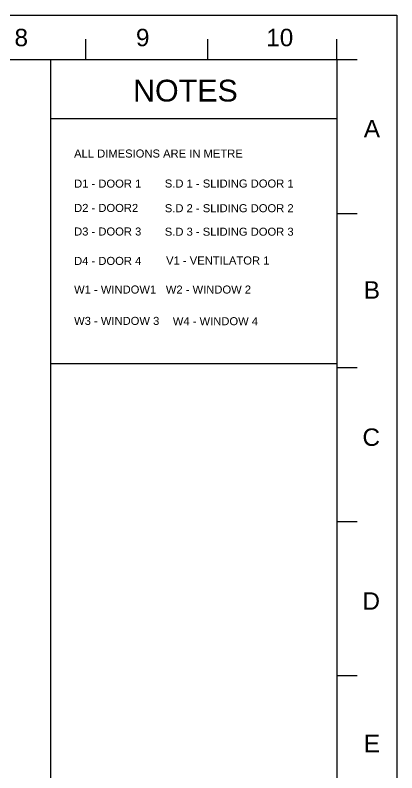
# Model space of a CAD drawing. Header units: metres. Extents: x 102 to 188, y -170 to 119.
# Drawn here: x 162.65 to 186.46, y -24.51 to 22.69 of the extents above; entities that cross this region are included whole.
import ezdxf

# ---------------------------------------------------------------- set-up
doc = ezdxf.new("R2010")
doc.units = ezdxf.units.M
doc.header["$MEASUREMENT"] = 0
doc.linetypes.add('CENTER', pattern=[2, 1.25, -0.25, 0.25, -0.25])
doc.layers.add('dim', color=212, linetype='Continuous')
doc.layers.add('text', color=30, linetype='Continuous')
doc.styles.get("Standard").update_dxf_attribs({"font": 'arial.ttf'})
doc.styles.add('style1', font='arial.ttf', dxfattribs={"height": 0.1})

msp = doc.modelspace()

# ---------------------------------------------------------------- linework, layer by layer
at = {"layer": 'dim', "linetype": 'Continuous'}
for p, q in [((164.86, 19.917), (164.86, -53.887)), ((164.86, 16.259), (182.709, 16.259))]:
    msp.add_line(p, q, dxfattribs=at)
at = {"layer": 'dim', "linetype": 'ByBlock'}
msp.add_line((164.86, 0.997), (182.709, 0.997), dxfattribs=at)
at = {"layer": 'dim', "linetype": 'Continuous'}
msp.add_lwpolyline([(182.709, -56.813), (106.252, -56.813), (106.252, 19.917), (182.709, 19.917), (182.709, 10.327), (182.709, -53.887)], dxfattribs=at)
at = {"layer": 'text', "linetype": 'Continuous'}
for p, q in [((167.072, 19.917), (167.072, 21.191)), ((174.675, 19.917), (174.675, 21.191)), ((182.709, 19.917), (182.709, 21.191)), ((182.709, 19.917), (183.991, 19.917)), ((182.709, 10.327), (183.991, 10.327)), ((182.709, 0.736), (183.991, 0.736)), ((182.709, -8.854), (183.991, -8.854)), ((182.709, -18.444), (183.991, -18.444))]:
    msp.add_line(p, q, dxfattribs=at)
msp.add_lwpolyline([(101.591, 22.689), (186.459, 22.689), (186.459, -60.524), (101.591, -60.524)], close=True, dxfattribs=at)

# ---------------------------------------------------------------- texts
at = {"layer": 'dim', "linetype": 'CENTER', "insert": (170.007, 18.667), "char_height": 1.3575, "attachment_point": 1, "style": 'style1'}
msp.add_mtext_dynamic_manual_height_columns('NOTES', width=11.66959, gutter_width=0.566, heights=[0], dxfattribs=at)
at = {"layer": 'text', "linetype": 'Continuous', "char_height": 1.086}
for s, width, insert, attachment_point in [('8', 4.28459, (162.615, 21.84), 1), ('9', 4.28459, (170.19, 21.84), 1), ('10', 4.28459, (178.313, 21.84), 1), ('A', 3.4799, (185.41, 16.167), 3), ('B', 3.4799, (185.41, 6.112), 3), ('C', 3.4799, (185.41, -3.056), 3), ('D', 3.4799, (185.41, -13.263), 3), ('E', 3.4799, (185.41, -22.142), 3)]:
    msp.add_mtext_dynamic_manual_height_columns(s, width=width, gutter_width=1.131, heights=[0], dxfattribs=dict(at, insert=insert, attachment_point=attachment_point))
at = {"layer": 'text', "char_height": 0.5, "attachment_point": 1}
for s, insert in [('ALL DIMESIONS ARE IN METRE', (166.331, 14.319)), ('D1 - DOOR 1', (166.331, 12.445)), ('S.D 1 - SLIDING DOOR 1', (171.988, 12.45)), ('D2 - DOOR2', (166.331, 10.93)), ('S.D 2 - SLIDING DOOR 2', (171.988, 10.913)), ('D3 - DOOR 3', (166.331, 9.462)), ('S.D 3 - SLIDING DOOR 3', (171.988, 9.449)), ('D4 - DOOR 4', (166.331, 7.63)), ('V1 - VENTILATOR 1', (172.068, 7.656)), ('W1 - WINDOW1 ', (166.331, 5.846)), ('W2 - WINDOW 2', (172.052, 5.846)), ('W3 - WINDOW 3', (166.331, 3.893)), ('W4 - WINDOW 4', (172.488, 3.873))]:
    msp.add_mtext_dynamic_manual_height_columns(s, width=13.58132, gutter_width=1, heights=[0], dxfattribs=dict(at, insert=insert))

doc.saveas('drawing.dxf')
